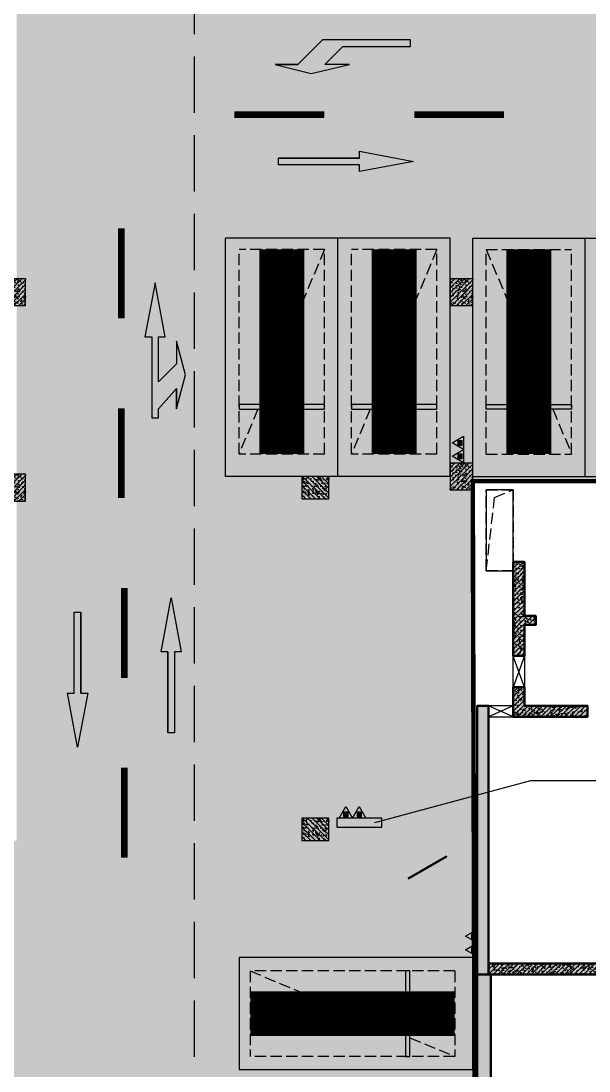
# Model space of a CAD drawing. Extents: x -1338203 to 1886333, y -530034 to 1031844.
# Drawn here: x 738606 to 751242, y 230104 to 253462 of the extents above; entities that cross this region are included whole.
import ezdxf

# ---------------------------------------------------------------- set-up
doc = ezdxf.new("R2010")
doc.units = 0
doc.header["$LTSCALE"] = 1000
doc.header["$MEASUREMENT"] = 0
for name, pattern in [('$2$DASH', [0.35, 0.25, -0.1]), ('A-001-平面B2$0$__DASH', [0.35, 0.25, -0.1]), ('DASH', [0.35, 0.25, -0.1])]:
    doc.linetypes.add(name, pattern=pattern)
for name, color, linetype in [('$0$0A-O-HOLE', 52, 'Continuous'), ('$0$DIM_SYMB', 3, 'Continuous'), ('0A-P-PKNG-LINE', 9, 'Continuous'), ('A-001-人防参照B1$0$0A-P-PKNG-LINE', 9, 'Continuous'), ('A-001-人防参照B1$0$WINDOW', 4, 'Continuous'), ('p-a-regular', 5, 'Continuous'), ('S-05-墙柱B1_1$0$0S-CW-HATCH', 251, 'Continuous'), ('S-05-墙柱B1_1$0$0S-CW-HATCH-UP', 251, 'Continuous'), ('S-05-墙柱B1_1$0$0S-S-HOLE', 55, 'Continuous'), ('S001地下一墙柱$0$0S-CW-HATCH', 251, 'Continuous'), ('S001地下一墙柱$0$0S-CW-HATCH-UP', 251, 'Continuous'), ('S001地下一墙柱$0$S001地下一墙柱$0$0S-CC-LINE', 52, 'Continuous'), ('S001地下一墙柱$0$S001地下一墙柱$0$0S-CW-HATCH', 251, 'Continuous'), ('S001地下一墙柱$0$S001地下一墙柱$0$0S-CW-HATCH-UP', 251, 'Continuous'), ('中心线', 42, 'Continuous'), ('地面指向箭头', 7, 'Continuous'), ('负一层消火栓$0$0P-ACC-FH', 7, 'Continuous'), ('负一层消火栓$0$0P-DIM-FH', 3, 'Continuous'), ('负一层消火栓$0$0P-EQUIP-FH', 7, 'Continuous')]:
    doc.layers.add(name, color=color, linetype=linetype)
doc.layers.add('AAD-A-PROOF', color=30, linetype='Continuous', plot=False)
doc.layers.add('p-a-wall', color=7, linetype='Continuous', lineweight=50)
doc.layers.add('S-05-墙柱B1_1$0$0S-CW-LINE', color=7, linetype='Continuous', lineweight=50)
doc.layers.add('p-h-walkable', color=7, linetype='Continuous', lineweight=70, true_color=0xf0f0f0)
pattern_1 = [(45, (0, 0), (-53.033, 53.033), []), (50, (0, 0), (215.178, -18.8256), [22.5, -247.5]), (355, (0, 0), (-41.6254, 225.6576), [18, -198]), (100.4514, (17.93, -1.57), (173.553, 206.832), [19.122, -210.3426]), (46.1842, (0, 60), (320.1723, -49.656), [33.75, -371.25]), (96.6356, (26.68, 55.86), (280.399, 292.235), [28.683, -315.514]), (351.1842, (0, 60), (280.399, 292.236), [27, -297]), (21, (30, 45), (179.072, -120.7857), [22.5, -247.5]), (326, (30, 45), (72.9946, 217.545), [18, -198]), (71.4514, (44.92, 34.93), (252.0668, 96.759), [19.122, -210.3426]), (37.5, (0, 0), (3.64796, 99.86816), [0, -195.6, 0, -201, 0, -198.75]), (7.5, (0, 0), (78.9209, 118.3235), [0, -114.6, 0, -191.1, 0, -75.75]), (327.5, (-66.9, 0), (160.14673, -6.76646), [0, -75, 0, -234, 0, -310.5]), (317.5, (-96.9, 0), (174.9559, 30.0315), [0, -97.5, 0, -155.4, 0, -220.5])]
pattern_2 = [(45, (0, 0), (-53.033, 53.033), []), (50, (0, 0), (215.178, -18.8256), [22.5, -247.5]), (355, (0, 0), (-41.6254, 225.6576), [18, -198]), (100.4514, (17.93, -1.57), (173.5528, 206.832), [19.122, -210.3426]), (46.1842, (0, 60), (320.1723, -49.6557), [33.75, -371.25]), (96.6356, (26.68, 55.86), (280.399, 292.235), [28.683, -315.514]), (351.1842, (0, 60), (280.399, 292.236), [27, -297]), (21, (30, 45), (179.072, -120.7857), [22.5, -247.5]), (326, (30, 45), (72.9946, 217.545), [18, -198]), (71.4514, (44.92, 34.93), (252.0668, 96.759), [19.122, -210.3426]), (37.5, (0, 0), (3.64796, 99.86816), [0, -195.6, 0, -201, 0, -198.75]), (7.5, (0, 0), (78.9209, 118.3235), [0, -114.6, 0, -191.1, 0, -75.75]), (327.5, (-66.9, 0), (160.14673, -6.76646), [0, -75, 0, -234, 0, -310.5]), (317.5, (-96.9, 0), (174.9559, 30.0315), [0, -97.5, 0, -155.4, 0, -220.5])]
pattern_3 = [(315, (759448.24, 218568.294), (53.033, 53.033), []), (320, (759448.24, 218568.3), (-18.8256, -215.1781), [22.5, -247.5]), (265, (759448.24, 218568.3), (225.6576, 41.6254), [18, -198]), (10.4514, (759446.67, 218550.36), (206.8319, -173.5528), [19.122, -210.3426]), (316.1842, (759508.24, 218568.3), (-49.6557, -320.1723), [33.75, -371.25]), (6.6356, (759504.1, 218541.6), (292.2354, -280.3988), [28.683, -315.514]), (261.1842, (759508.24, 218568.3), (292.2356, -280.3986), [27, -297]), (291, (759493.24, 218538.3), (-120.7857, -179.0721), [22.5, -247.5]), (236, (759493.24, 218538.3), (217.545, -72.9946), [18, -198]), (341.4514, (759483.17, 218523.37), (96.7591, -252.0668), [19.122, -210.3426]), (307.5, (759448.24, 218568.294), (99.86816, -3.64796), [0, -195.6, 0, -201, 0, -198.75]), (277.5, (759448.24, 218568.29), (118.3235, -78.92086), [0, -114.6, 0, -191.1, 0, -75.75]), (237.5, (759448.24, 218635.194), (-6.76646, -160.14673), [0, -75, 0, -234, 0, -310.5]), (227.5, (759448.24, 218665.2), (30.0315, -174.95585), [0, -97.5, 0, -155.4, 0, -220.5])]
pattern_4 = [(315, (759448.41, 210969.41), (53.033, 53.033), []), (320, (759448.41, 210969.41), (-18.8256, -215.1781), [22.5, -247.5]), (265, (759448.41, 210969.4), (225.6576, 41.6254), [18, -198]), (10.4514, (759446.84, 210951.48), (206.8319, -173.5528), [19.122, -210.3426]), (316.1842, (759508.4, 210969.4), (-49.6557, -320.1723), [33.75, -371.25]), (6.6356, (759504.28, 210942.73), (292.2354, -280.3988), [28.683, -315.514]), (261.1842, (759508.4, 210969.4), (292.2356, -280.3986), [27, -297]), (291, (759493.41, 210939.41), (-120.7857, -179.0721), [22.5, -247.5]), (236, (759493.41, 210939.4), (217.545, -72.9946), [18, -198]), (341.4514, (759483.35, 210924.49), (96.7591, -252.0668), [19.122, -210.3426]), (307.5, (759448.41, 210969.41), (99.86816, -3.64796), [0, -195.6, 0, -201, 0, -198.75]), (277.5, (759448.41, 210969.41), (118.3235, -78.92086), [0, -114.6, 0, -191.1, 0, -75.75]), (237.5, (759448.41, 211036.31), (-6.76646, -160.14673), [0, -75, 0, -234, 0, -310.5]), (227.5, (759448.41, 211066.31), (30.0315, -174.95585), [0, -97.5, 0, -155.4, 0, -220.5])]

# ---------------------------------------------------------------- blocks, each defined once
blk = doc.blocks.new('A$C2C814229')
at = {"layer": '$0$0A-O-HOLE', "linetype": 'DASH'}
blk.add_lwpolyline([(-17409, -63859), (-16809, -63859), (-16809, -65658), (-17409, -65658)], close=True, dxfattribs=at)
blk.add_lwpolyline([(-17409, -65658), (-17224, -64027), (-16809, -63859)], dxfattribs=at)
blk = doc.blocks.new('A-001-人防参照B1')
at = {"layer": 'A-001-人防参照B1$0$0A-P-PKNG-LINE', "ltscale": 0.002}
blk.add_lwpolyline([(-17409, -65659), (-16809, -65659), (-16809, -63860), (-17409, -63860)], close=True, dxfattribs=at)
at = {"layer": 'A-001-人防参照B1$0$WINDOW', "const_width": 50}
blk.add_lwpolyline([(-19150, -72508), (-18284, -72008)], dxfattribs=at)
blk = doc.blocks.new('负一层消火栓$0$$TwtSys$00000546')
h = blk.add_hatch()
h.set_pattern_fill('ANSI31', color=256, scale=200, style=0)
h.set_pattern_definition([(45, (-38543.802, -6670.83), (-17.67767, 17.67767), [])])
h.paths.add_polyline_path([(-65, 174), (65, 174), (65, 44), (-65, 44)])
for points in [[(0, 344), (-198, 0), (198, 0)], [(-65, 174), (65, 174), (65, 44), (-65, 44)]]:
    blk.add_lwpolyline(points, close=True)
blk = doc.blocks.new('负一层消火栓')
at = {"layer": '负一层消火栓$0$0P-ACC-FH'}
blk.add_lwpolyline([(-20734, -71159), (-20734, -71359), (-19734, -71359), (-19734, -71159)], close=True, dxfattribs=at)
at = {"layer": '负一层消火栓$0$0P-DIM-FH'}
for p, q in [((-19884, -71259, 800), (-16415, -70323, 800)), ((-16415, -70323, 800), (-14453, -70323, 800))]:
    blk.add_line(p, q, dxfattribs=at)
at = {"layer": '负一层消火栓$0$0P-EQUIP-FH', "xscale": -0.7500000000000013, "yscale": 0.7500000000000013, "zscale": 0.75, "rotation": 90}
for p in [(-17912, -62814), (-17912, -63111), (-17609, -73789), (-17609, -74086)]:
    blk.add_blockref('负一层消火栓$0$$TwtSys$00000546', p, dxfattribs=at)
at = {"layer": '负一层消火栓$0$0P-EQUIP-FH', "xscale": -0.75, "yscale": 0.75, "zscale": 0.75}
for p in [(-20533, -71159, 800), (-20235, -71159, 800)]:
    blk.add_blockref('负一层消火栓$0$$TwtSys$00000546', p, dxfattribs=at)
blk = doc.blocks.new('剖面位置')
at = {"layer": '$0$DIM_SYMB', "linetype": '$2$DASH', "ltscale": 5}
blk.add_lwpolyline([(-23908, 5282), (-23908, -83810), (-46125, -83810), (-46125, -260656)], dxfattribs=at)
blk.add_lwpolyline([(-23908, 5282), (-23908, -83810), (-46125, -83810), (-46125, -260656)], dxfattribs=at)
blk = doc.blocks.new('左转或右转')
at = {"layer": '地面指向箭头'}
blk.add_hatch(color=251, dxfattribs=at).paths.add_polyline_path([(3221046, 2451667), (3221247, 2450864), (3221247, 2451366), (3221799, 2451918), (3221799, 2453874), (3221648, 2453874), (3221648, 2452369), (3221247, 2451968), (3221247, 2452519)])
at = {"layer": '地面指向箭头', "color": 251}
blk.add_lwpolyline([(3221247, 2450864), (3221046, 2451667), (3221247, 2452519), (3221247, 2451968), (3221648, 2452369), (3221648, 2453874), (3221799, 2453874), (3221799, 2451918), (3221247, 2451366), (3221247, 2450864), (3221247, 2451366)], dxfattribs=at)
blk = doc.blocks.new('直行右转或左转')
at = {"layer": '地面指向箭头'}
blk.add_hatch(color=251, dxfattribs=at).paths.add_polyline_path([(3219528, 2452519), (3218327, 2452294), (3218327, 2452444), (3217325, 2452444), (3217726, 2452044), (3218227, 2452044), (3217476, 2451843), (3216725, 2452044), (3217175, 2452044), (3216725, 2452444), (3216524, 2452444), (3216524, 2452594), (3218327, 2452594), (3218327, 2452745)])
at = {"layer": '地面指向箭头', "color": 251}
blk.add_lwpolyline([(3216725, 2452044), (3217175, 2452044), (3216725, 2452044), (3217476, 2451843), (3218227, 2452044), (3217726, 2452044), (3217325, 2452444), (3218327, 2452444), (3218327, 2452294), (3219528, 2452519), (3218327, 2452745), (3218327, 2452594), (3216524, 2452594), (3216524, 2452444), (3216725, 2452444), (3217175, 2452044)], dxfattribs=at)
blk = doc.blocks.new('直行')
at = {"layer": '地面指向箭头'}
blk.add_hatch(color=251, dxfattribs=at).paths.add_polyline_path([(-29241, 4059962), (-29466, 4058762), (-29316, 4058762), (-29316, 4056961), (-29166, 4056961), (-29166, 4058762), (-29016, 4058762)])
at = {"layer": '地面指向箭头', "color": 251}
blk.add_lwpolyline([(-29316, 4058762), (-29316, 4056961), (-29316, 4058762), (-29316, 4058762), (-29466, 4058762), (-29241, 4059962), (-29016, 4058762), (-29166, 4058762), (-29166, 4056961), (-29316, 4056961), (-29316, 4056961)], dxfattribs=at)
blk = doc.blocks.new('A$C9cb663f1')
at = {"layer": '中心线', "color": 251, "const_width": 150}
for points in [[(330707, -110383), (332707, -110383)], [(334707, -110383), (336707, -110383)], [(328195, -112913), (328195, -114913)], [(328195, -116913), (328195, -118913)], [(328260, -120913), (328260, -122913)], [(328260, -124913), (328260, -126913)]]:
    blk.add_lwpolyline(points, dxfattribs=at)
at = {"layer": '地面指向箭头', "color": 251, "linetype": 'Continuous', "xscale": -1, "rotation": 270}
blk.add_blockref('左转或右转', (-2119249, -3330516), dxfattribs=at)
at = {"layer": '地面指向箭头', "color": 251}
for p, rotation in [((-3725272, -140665), 270), ((297978, 3935512), 180)]:
    blk.add_blockref('直行', p, dxfattribs=dict(at, rotation=rotation))
at = {"layer": '地面指向箭头', "color": 251, "linetype": 'Continuous', "rotation": 90}
blk.add_blockref('直行右转或左转', (2781462, -3333649), dxfattribs=at)
at = {"layer": '地面指向箭头', "color": 251}
blk.add_blockref('直行', (358542, -4181095), dxfattribs=at)
blk = doc.blocks.new('S-05-墙柱B1_1')
at = {"layer": 'S-05-墙柱B1_1$0$0S-CW-HATCH'}
h = blk.add_hatch(color=256, dxfattribs=at)
h.dxf.hatch_style = 1
h.paths.add_polyline_path([(-9700, 4800), (-9700, 5490), (-9450, 5490), (-9450, 5690), (-9700, 5690), (-9700, 6890), (-9950, 6890), (-9948, 4800)])
h = blk.add_hatch(color=256, dxfattribs=at)
h.dxf.hatch_style = 1
h.paths.add_polyline_path([(-9950, 4100), (-9700, 4100), (-9700, 3690), (-8300, 3690), (-8300, 3440), (-9950, 3440)])
h = blk.add_hatch(color=256, dxfattribs=at)
h.dxf.hatch_style = 1
h.paths.add_polyline_path([(-10750, -2290), (-10750, 3690), (-10500, 3690), (-10500, 3690), (-10500, 3440), (-10500, 3440), (-10500, -2290)])
h = blk.add_hatch(color=256, dxfattribs=at)
h.dxf.hatch_style = 1
h.paths.add_polyline_path([(-7090, -2040), (-10500, -2040), (-10500, -2290), (-6840, -2290), (-6840, 500), (-7090, 500)])
at = {"layer": 'S-05-墙柱B1_1$0$0S-CW-HATCH-UP'}
h = blk.add_hatch(dxfattribs=at)
h.set_pattern_fill('钢筋混凝土', color=256, scale=30)
h.set_pattern_definition(pattern_2)
h.paths.add_polyline_path([(-9700, 4800), (-9700, 5490), (-9450, 5490), (-9450, 5690), (-9700, 5690), (-9700, 6890), (-9950, 6890), (-9948, 4800)])
h = blk.add_hatch(dxfattribs=at)
h.set_pattern_fill('钢筋混凝土', color=256, scale=30)
h.set_pattern_definition(pattern_2)
h.paths.add_polyline_path([(-9950, 4100), (-9700, 4100), (-9700, 3690), (-8300, 3690), (-8300, 3440), (-9950, 3440)])
h = blk.add_hatch(dxfattribs=at)
h.set_pattern_fill('钢筋混凝土', color=256, scale=30)
h.set_pattern_definition(pattern_1)
h.paths.add_polyline_path([(-10750, -2290), (-10750, 3690), (-10500, 3690), (-10500, 3690), (-10500, 3440), (-10500, 3440), (-10500, -2290)])
h = blk.add_hatch(dxfattribs=at)
h.set_pattern_fill('钢筋混凝土', color=256, scale=30)
h.set_pattern_definition(pattern_1)
h.paths.add_polyline_path([(-7090, -2040), (-10500, -2040), (-10500, -2290), (-6840, -2290), (-6840, 500), (-7090, 500)])
at = {"layer": 'S-05-墙柱B1_1$0$0S-CW-LINE', "flags": 128}
for points in [[(-9700, 4800), (-9700, 5490), (-9450, 5490), (-9450, 5690), (-9700, 5690), (-9700, 6890), (-9950, 6890), (-9948, 4800)], [(-9950, 4100), (-9700, 4100), (-9700, 3690), (-8300, 3690), (-8300, 3440), (-8300, 3440), (-9950, 3440)]]:
    blk.add_lwpolyline(points, close=True, dxfattribs=at)
at = {"layer": 'S-05-墙柱B1_1$0$0S-CW-LINE'}
for points in [[(-10750, -2290), (-10750, 3690), (-10500, 3690), (-10500, 3690), (-10500, 3440), (-10500, 3440), (-10500, -2290)], [(-7090, -2040), (-10500, -2040), (-10500, -2290), (-6840, -2290), (-6840, 500), (-7090, 500)]]:
    blk.add_lwpolyline(points, close=True, dxfattribs=at)
at = {"layer": 'S-05-墙柱B1_1$0$0S-S-HOLE'}
for points in [[(-9700, 4100), (-9950, 4100), (-9950, 4800), (-9700, 4800)], [(-9950, 3690), (-10500, 3690), (-10500, 3440), (-9950, 3440)]]:
    blk.add_lwpolyline(points, close=True, dxfattribs=at)
for points in [[(-9700, 4800), (-9950, 4100)], [(-9700, 4100), (-9948, 4793)], [(-9950, 3690), (-10500, 3440)], [(-9950, 3440), (-10500, 3690)]]:
    blk.add_lwpolyline(points, dxfattribs=at)

msp = doc.modelspace()

# ---------------------------------------------------------------- hatches: boundary and pattern name
at = {"layer": 'p-h-walkable', "ltscale": 0.002}
h = msp.add_hatch(color=256, dxfattribs=at)
h.dxf.hatch_style = 1
h.paths.add_polyline_path([(633826.6, 244460.7), (640276.6, 244575.6), (640576.6, 234544.8), (645576.7, 234544.6), (645576.7, 209278.9), (732355.9, 209029), (732355.1, 235229.9), (738506.7, 235229.9), (738506.6, 268838.9), (732734.3, 268838.9), (732734.3, 272898.9), (711963.1, 272898.9), (711963.1, 278984.7), (717256.7, 278984.7), (717256.7, 284049), (733571.6, 284135.6), (733996.6, 290449.1), (739216.6, 290449.1), (739766.6, 284299.1), (754626.6, 284299.1), (755296.6, 290449.1), (760516.6, 290449.1), (760816.6, 283049.1), (760816.3, 275879.2), (775122.6, 275879.2), (776006.6, 274138.9), (776006.6, 259429.1), (778716.6, 259429.1), (778716.6, 238849.1), (783416.6, 238849.1), (783416.6, 237229.1), (782066.6, 237229.1), (782066.6, 234429.1), (779546.6, 234429.1), (779546.6, 237129.1), (773916.6, 237129.1), (773916.6, 243229.1), (764306.6, 243225.6), (764306.6, 236639.1), (760766.6, 236639.1), (760766.6, 234429.1), (758246.6, 234429.1), (758246.6, 238649.1), (762116.6, 238649.1), (762116.6, 243225.6), (748656.6, 243225.6), (748756.3, 207529.1), (800106.6, 207528.9), (800206.7, 201639.7), (812908.2, 202239.1), (812576.6, 180449.3), (744206, 180449.3), (744206, 173439), (728556.7, 173439), (728556.6, 122289.1), (746356.6, 122289.1), (750916.6, 132325.6), (842896.6, 132325.6), (843211.6, 121345.6), (839116.6, 121345.6), (839116.6, 93449.1), (864906.6, 93449.1), (864906.6, 79694), (875856.6, 74929.1), (875856.6, 65749.1), (834560.6, 65749.1), (839142.9, 28436.3), (869465.5, 32160.2), (871163.4, 18334), (873704.3, 18646.1), (877328.9, 5540.2), (761876.2, -8638.5), (761133.2, 2082.3), (764950.9, 5291.5), (763253.1, 19116.3), (799242.7, 23536.1), (793807.6, 65749.1), (750756.6, 65749.1), (751556.6, 81645.6), (636016.6, 81645.6), (636016.6, 96345.6), (629416.6, 96345.6), (629416.6, 118203.2), (622306.6, 118203.2), (622286.6, 139083.2), (644406.6, 137003.2), (644406.6, 129968.2), (656656.6, 129968.2), (656406.6, 138083.2), (712156.6, 138083.2), (711856.6, 184449.1), (581811.6, 184349.1), (581826.6, 197199.1), (585876.6, 197449.1), (585976.6, 209279), (629226.6, 209578.9), (628926.8, 236145.4), (633826.6, 236145.6)])
at = {"layer": 'S001地下一墙柱$0$0S-CW-HATCH'}
h = msp.add_hatch(color=256, dxfattribs=at)
h.dxf.hatch_style = 1
h.paths.add_polyline_path([(749056.7, 232249), (749056.7, 207828.9), (800606.6, 207829.1), (800606.6, 201639.7), (800206.7, 201639.7), (800206.7, 207528.9), (748756.3, 207529.1), (748756.3, 232248.9)])
at = {"layer": 'S001地下一墙柱$0$0S-CW-HATCH-UP'}
h = msp.add_hatch(dxfattribs=at)
h.set_pattern_fill('钢筋混凝土', color=256, scale=30)
h.set_pattern_definition([(45, (-9296980.81, -620439.075), (-53.0330086, 53.0330086), []), (50, (-9296980.81, -620439.08), (215.1780548, -18.8256405), [22.5, -247.5]), (355, (-9296980.8, -620439.08), (-41.6254, 225.65764), [18, -198]), (100.4514, (-9296962.88, -620440.64), (173.5528145, 206.8318626), [19.122057, -210.3426336]), (46.1842, (-9296980.8, -620379.08), (320.1723146, -49.655704), [33.75, -371.25]), (96.6356, (-9296954.13, -620383.2), (280.398812, 292.235361), [28.683086, -315.5139]), (351.1842, (-9296980.8, -620379.08), (280.398584, 292.23558), [27, -297]), (21, (-9296950.81, -620394.08), (179.0721156, -120.7856672), [22.5, -247.5]), (326, (-9296950.8, -620394.08), (72.9945996, 217.5450135), [18, -198]), (71.4514, (-9296935.89, -620404.14), (252.0667886, 96.759149), [19.122057, -210.3426336]), (37.5, (-9296980.81, -620439.075), (3.6479566, 99.86815615), [0, -195.6, 0, -201, 0, -198.75]), (7.5, (-9296980.81, -620439.08), (78.9208612, 118.3235136), [0, -114.6, 0, -191.1, 0, -75.75]), (327.5, (-9297047.71, -620439.075), (160.14673085, -6.7664615), [0, -75, 0, -234, 0, -310.5]), (317.5, (-9297077.71, -620439.08), (174.9558508, 30.0314947), [0, -97.5, 0, -155.4, 0, -220.5])])
h.paths.add_polyline_path([(749056.7, 232249), (749056.7, 207828.9), (800606.6, 207829.1), (800606.6, 201639.7), (800206.7, 201639.7), (800206.7, 207528.9), (748756.3, 207529.1), (748756.3, 232248.9)])
at = {"layer": 'S001地下一墙柱$0$S001地下一墙柱$0$0S-CW-HATCH'}
h = msp.add_hatch(color=256, dxfattribs=at)
h.dxf.hatch_style = 1
h.paths.add_polyline_path([(738706.7, 247729.1), (738206.7, 247729.1), (738206.7, 247129.1), (738706.7, 247129.1)])
h = msp.add_hatch(color=256, dxfattribs=at)
h.dxf.hatch_style = 1
h.paths.add_polyline_path([(748656.6, 247729.1), (748156.6, 247729.1), (748156.6, 247129.1), (748656.6, 247129.1)])
h = msp.add_hatch(color=256, dxfattribs=at)
h.dxf.hatch_style = 1
h.paths.add_polyline_path([(748656.6, 243629.1), (748156.6, 243629.1), (748156.6, 243029.1), (748656.6, 243029.1)])
h = msp.add_hatch(color=256, dxfattribs=at)
h.dxf.hatch_style = 1
h.paths.add_polyline_path([(738706.6, 243379.1), (738206.6, 243379.1), (738206.6, 242779.1), (738706.6, 242779.1)])
h = msp.add_hatch(color=256, dxfattribs=at)
h.dxf.hatch_style = 1
h.paths.add_polyline_path([(744856.6, 243329.1), (744856.6, 242829.1), (745456.6, 242829.1), (745456.6, 243329.1)])
h = msp.add_hatch(color=256, dxfattribs=at)
h.dxf.hatch_style = 1
h.paths.add_polyline_path([(744856.6, 243329.1), (744856.6, 242829.1), (745456.6, 242829.1), (745456.6, 243329.1)])
h = msp.add_hatch(color=256, dxfattribs=at)
h.dxf.hatch_style = 1
h.paths.add_polyline_path([(744856.8, 235730.2), (744856.8, 235230.2), (745456.8, 235230.2), (745456.8, 235730.2)])
h = msp.add_hatch(color=256, dxfattribs=at)
h.dxf.hatch_style = 1
h.paths.add_polyline_path([(744856.8, 235730.2), (744856.8, 235230.2), (745456.8, 235230.2), (745456.8, 235730.2)])
at = {"layer": 'S001地下一墙柱$0$S001地下一墙柱$0$0S-CW-HATCH-UP'}
h = msp.add_hatch(dxfattribs=at)
h.set_pattern_fill('钢筋混凝土', color=256, scale=30)
h.set_pattern_definition([(45, (771017.4, 256680.8), (-53.03301, 53.03301), []), (50, (771017.4, 256680.8), (215.1781, -18.8256), [22.5, -247.5]), (355, (771017.4, 256680.8), (-41.6254, 225.6576), [18, -198]), (100.4514, (771035.33, 256679.23), (173.5528, 206.8319), [19.122, -210.3426]), (46.1842, (771017.4, 256740.8), (320.1723, -49.6557), [33.75, -371.25]), (96.6356, (771044.08, 256736.66), (280.3988, 292.2354), [28.683, -315.514]), (351.1842, (771017.4, 256740.8), (280.3986, 292.2356), [27, -297]), (21, (771047.4, 256725.8), (179.0721, -120.7857), [22.5, -247.5]), (326, (771047.4, 256725.8), (72.9946, 217.545), [18, -198]), (71.4514, (771062.32, 256715.73), (252.0668, 96.7591), [19.122, -210.3426]), (37.5, (771017.4, 256680.8), (3.64796, 99.86816), [0, -195.6, 0, -201, 0, -198.75]), (7.5, (771017.4, 256680.8), (78.92086, 118.3235), [0, -114.6, 0, -191.1, 0, -75.75]), (327.5, (770950.5, 256680.8), (160.14673, -6.76646), [0, -75, 0, -234, 0, -310.5]), (317.5, (770920.5, 256680.8), (174.95585, 30.0315), [0, -97.5, 0, -155.4, 0, -220.5])])
h.paths.add_polyline_path([(738706.7, 247729.1), (738206.7, 247729.1), (738206.7, 247129.1), (738706.7, 247129.1)])
h = msp.add_hatch(dxfattribs=at)
h.set_pattern_fill('钢筋混凝土', color=256, scale=30)
h.set_pattern_definition([(45, (780967.33, 256680.8), (-53.03301, 53.03301), []), (50, (780967.33, 256680.8), (215.1781, -18.8256), [22.5, -247.5]), (355, (780967.33, 256680.8), (-41.6254, 225.6576), [18, -198]), (100.4514, (780985.26, 256679.23), (173.5528, 206.8319), [19.122, -210.3426]), (46.1842, (780967.33, 256740.8), (320.1723, -49.6557), [33.75, -371.25]), (96.6356, (780994, 256736.66), (280.3988, 292.2354), [28.683, -315.514]), (351.1842, (780967.33, 256740.8), (280.3986, 292.2356), [27, -297]), (21, (780997.33, 256725.8), (179.0721, -120.7857), [22.5, -247.5]), (326, (780997.33, 256725.8), (72.9946, 217.545), [18, -198]), (71.4514, (781012.25, 256715.73), (252.0668, 96.7591), [19.122, -210.3426]), (37.5, (780967.33, 256680.8), (3.64796, 99.86816), [0, -195.6, 0, -201, 0, -198.75]), (7.5, (780967.33, 256680.8), (78.92086, 118.3235), [0, -114.6, 0, -191.1, 0, -75.75]), (327.5, (780900.43, 256680.8), (160.14673, -6.76646), [0, -75, 0, -234, 0, -310.5]), (317.5, (780870.43, 256680.8), (174.95585, 30.0315), [0, -97.5, 0, -155.4, 0, -220.5])])
h.paths.add_polyline_path([(748656.6, 247729.1), (748156.6, 247729.1), (748156.6, 247129.1), (748656.6, 247129.1)])
h = msp.add_hatch(dxfattribs=at)
h.set_pattern_fill('钢筋混凝土', color=256, scale=30)
h.set_pattern_definition([(45, (780967.33, 252580.8), (-53.03301, 53.03301), []), (50, (780967.33, 252580.8), (215.1781, -18.8256), [22.5, -247.5]), (355, (780967.33, 252580.8), (-41.6254, 225.6576), [18, -198]), (100.4514, (780985.26, 252579.23), (173.5528, 206.8319), [19.122, -210.3426]), (46.1842, (780967.33, 252640.8), (320.1723, -49.6557), [33.75, -371.25]), (96.6356, (780994, 252636.66), (280.3988, 292.2354), [28.683, -315.514]), (351.1842, (780967.33, 252640.8), (280.3986, 292.2356), [27, -297]), (21, (780997.33, 252625.8), (179.0721, -120.7857), [22.5, -247.5]), (326, (780997.33, 252625.8), (72.9946, 217.545), [18, -198]), (71.4514, (781012.25, 252615.74), (252.0668, 96.7591), [19.122, -210.3426]), (37.5, (780967.33, 252580.8), (3.64796, 99.86816), [0, -195.6, 0, -201, 0, -198.75]), (7.5, (780967.33, 252580.8), (78.92086, 118.3235), [0, -114.6, 0, -191.1, 0, -75.75]), (327.5, (780900.43, 252580.8), (160.14673, -6.76646), [0, -75, 0, -234, 0, -310.5]), (317.5, (780870.43, 252580.8), (174.95585, 30.0315), [0, -97.5, 0, -155.4, 0, -220.5])])
h.paths.add_polyline_path([(748656.6, 243629.1), (748156.6, 243629.1), (748156.6, 243029.1), (748656.6, 243029.1)])
h = msp.add_hatch(dxfattribs=at)
h.set_pattern_fill('钢筋混凝土', color=256, scale=30)
h.set_pattern_definition([(45, (771017.3, 252330.8), (-53.03301, 53.03301), []), (50, (771017.3, 252330.8), (215.1781, -18.8256), [22.5, -247.5]), (355, (771017.3, 252330.8), (-41.6254, 225.6576), [18, -198]), (100.4514, (771035.23, 252329.23), (173.5528, 206.8319), [19.122, -210.3426]), (46.1842, (771017.3, 252390.8), (320.1723, -49.6557), [33.75, -371.25]), (96.6356, (771043.98, 252386.66), (280.3988, 292.2354), [28.683, -315.514]), (351.1842, (771017.3, 252390.8), (280.3986, 292.2356), [27, -297]), (21, (771047.3, 252375.8), (179.0721, -120.7857), [22.5, -247.5]), (326, (771047.3, 252375.8), (72.9946, 217.545), [18, -198]), (71.4514, (771062.22, 252365.74), (252.0668, 96.7591), [19.122, -210.3426]), (37.5, (771017.3, 252330.8), (3.64796, 99.86816), [0, -195.6, 0, -201, 0, -198.75]), (7.5, (771017.3, 252330.8), (78.92086, 118.3235), [0, -114.6, 0, -191.1, 0, -75.75]), (327.5, (770950.4, 252330.8), (160.14673, -6.76646), [0, -75, 0, -234, 0, -310.5]), (317.5, (770920.4, 252330.8), (174.95585, 30.0315), [0, -97.5, 0, -155.4, 0, -220.5])])
h.paths.add_polyline_path([(738706.6, 243379.1), (738206.6, 243379.1), (738206.6, 242779.1), (738706.6, 242779.1)])
h = msp.add_hatch(dxfattribs=at)
h.set_pattern_fill('钢筋混凝土', color=256, scale=30, angle=-90)
h.set_pattern_definition(pattern_3)
h.paths.add_polyline_path([(744856.6, 243329.1), (744856.6, 242829.1), (745456.6, 242829.1), (745456.6, 243329.1)])
h = msp.add_hatch(dxfattribs=at)
h.set_pattern_fill('钢筋混凝土', color=256, scale=30, angle=-90)
h.set_pattern_definition(pattern_3)
h.paths.add_polyline_path([(744856.6, 243329.1), (744856.6, 242829.1), (745456.6, 242829.1), (745456.6, 243329.1)])
h = msp.add_hatch(dxfattribs=at)
h.set_pattern_fill('钢筋混凝土', color=256, scale=30, angle=-90)
h.set_pattern_definition(pattern_4)
h.paths.add_polyline_path([(744856.8, 235730.2), (744856.8, 235230.2), (745456.8, 235230.2), (745456.8, 235730.2)])
h = msp.add_hatch(dxfattribs=at)
h.set_pattern_fill('钢筋混凝土', color=256, scale=30, angle=-90)
h.set_pattern_definition(pattern_4)
h.paths.add_polyline_path([(744856.8, 235730.2), (744856.8, 235230.2), (745456.8, 235230.2), (745456.8, 235730.2)])

# ---------------------------------------------------------------- linework, layer by layer
for p, q in [((743157, 243329.1), (743157, 248629.1)), ((745657, 248629.1), (743157, 248629.1)), ((745657, 243329.1), (745657, 248629.1)), ((745657, 243329), (745657, 248629)), ((748157, 248629), (745657, 248629)), ((748157, 243329), (748157, 248629)), ((748656.5, 243329), (748656.5, 248629)), ((748656.5, 248629), (751156.5, 248629)), ((751156.5, 243329), (751156.5, 248629)), ((751156.5, 248629), (753656.5, 248629)), ((751156.5, 243329), (751156.5, 248629)), ((745657, 243329.1), (743157, 243329.1)), ((748157, 243329), (745657, 243329)), ((748656.5, 243329), (751156.5, 243329)), ((751156.5, 243329), (753656.5, 243329)), ((748756.9, 232629), (743456.9, 232629)), ((743456.9, 232629), (743456.9, 230129)), ((748756.9, 232629), (748756.9, 230129)), ((748756.9, 230129), (743456.9, 230129))]:
    msp.add_line(p, q)
at = {"linetype": 'A-001-平面B2$0$__DASH'}
for p, q in [((745357, 248379.1), (743457, 248379.1)), ((743457, 243829.1), (743457, 248379.1)), ((745357, 243829.1), (745357, 248379.1)), ((747857, 248379), (745957, 248379)), ((745957, 243829), (745957, 248379)), ((747857, 243829), (747857, 248379)), ((748956.5, 248379), (750856.5, 248379)), ((748956.5, 243829), (748956.5, 248379)), ((750856.5, 243829), (750856.5, 248379)), ((745357, 243829.1), (743457, 243829.1)), ((747857, 243829), (745957, 243829)), ((748956.5, 243829), (750856.5, 243829)), ((743706.9, 232329), (743706.9, 230429)), ((748256.9, 232329), (743706.9, 232329)), ((748256.9, 232329), (748256.9, 230429)), ((748256.9, 230429), (743706.9, 230429))]:
    msp.add_line(p, q, dxfattribs=at)
for points in [[(745357, 248379.1), (743457, 243829.1)], [(747857, 248379), (745957, 243829)], [(748956.5, 248379), (750856.5, 243829)], [(743706.9, 232329), (748256.9, 230429)]]:
    msp.add_lwpolyline(points, dxfattribs=at)
for points in [[(743457, 244829.1), (745357, 244829.1), (745357, 244929.1), (743457, 244929.1)], [(745957, 244829), (747857, 244829), (747857, 244929), (745957, 244929)], [(750856.5, 244829), (748956.5, 244829), (748956.5, 244929), (750856.5, 244929)], [(747256.9, 230429), (747256.9, 232329), (747156.9, 232329), (747156.9, 230429)]]:
    msp.add_lwpolyline(points, close=True)
at = {"layer": 'p-a-regular', "ltscale": 0.002, "const_width": 1000}
for points in [[(744407, 243829.1), (744407, 248379.1)], [(746907, 243829), (746907, 248379)], [(749906.5, 243829), (749906.5, 248379)], [(748256.9, 231379), (743706.9, 231379)]]:
    msp.add_lwpolyline(points, dxfattribs=at)
at = {"layer": 'p-a-wall', "elevation": 0, "flags": 128}
msp.add_lwpolyline([(749056.7, 232249), (749056.7, 207828.9), (800606.6, 207829.1), (800606.6, 201639.7), (800206.7, 201639.7), (800206.7, 207528.9), (748756.3, 207529.1), (748756.3, 232248.9)], close=True, dxfattribs=at)
at = {"layer": 'p-h-walkable', "ltscale": 0.002, "const_width": 100}
msp.add_lwpolyline([(778716.6, 259429.1), (778716.6, 238849.1), (783416.6, 238849.1), (783416.6, 237229.1), (782066.6, 237229.1), (782066.6, 234429.1), (779546.6, 234429.1), (779546.6, 237129.1), (773916.6, 237129.1), (773916.6, 243229.1), (764306.6, 243225.6), (764306.6, 236639.1), (760766.6, 236639.1), (760766.6, 234429.1), (758246.6, 234429.1), (758246.6, 238649.1), (762116.6, 238649.1), (762116.6, 243225.6), (748656.6, 243225.6), (748756.3, 207529.1), (800106.6, 207528.9)], dxfattribs=at)
at = {"layer": 'S001地下一墙柱$0$S001地下一墙柱$0$0S-CC-LINE', "elevation": 0}
for points in [[(738706.7, 247729.1), (738206.7, 247729.1), (738206.7, 247129.1), (738706.7, 247129.1)], [(744856.8, 235730.2), (744856.8, 235230.2), (745456.8, 235230.2), (745456.8, 235730.2)], [(744856.8, 235730.2), (744856.8, 235230.2), (745456.8, 235230.2), (745456.8, 235730.2)]]:
    msp.add_lwpolyline(points, close=True, dxfattribs=at)
at = {"layer": 'S001地下一墙柱$0$S001地下一墙柱$0$0S-CC-LINE'}
for points in [[(748656.6, 247729.1), (748156.6, 247729.1), (748156.6, 247129.1), (748656.6, 247129.1)], [(748656.6, 243629.1), (748156.6, 243629.1), (748156.6, 243029.1), (748656.6, 243029.1)], [(738706.6, 243379.1), (738206.6, 243379.1), (738206.6, 242779.1), (738706.6, 242779.1)], [(744856.6, 243329.1), (744856.6, 242829.1), (745456.6, 242829.1), (745456.6, 243329.1)], [(744856.6, 243329.1), (744856.6, 242829.1), (745456.6, 242829.1), (745456.6, 243329.1)]]:
    msp.add_lwpolyline(points, close=True, dxfattribs=at)

# ---------------------------------------------------------------- block references
at = {"ltscale": 0.002}
for name, p in [('负一层消火栓', (766365.4, 306889.1)), ('A$C9cb663f1', (412646.2, 361761.3)), ('S-05-墙柱B1_1', (759506.6, 234539.1))]:
    msp.add_blockref(name, p, dxfattribs=at)
msp.add_blockref('A-001-人防参照B1', (766365.4, 306889.1))
at = {"layer": '0A-P-PKNG-LINE', "ltscale": 0.002}
msp.add_blockref('A$C2C814229', (766365.4, 306889.1), dxfattribs=at)
at = {"layer": 'AAD-A-PROOF'}
msp.add_blockref('剖面位置', (766365.4, 306889.1), dxfattribs=at)

doc.saveas('drawing.dxf')
